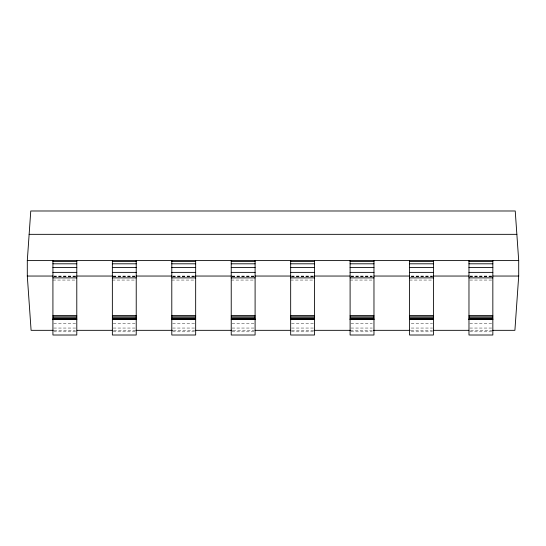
<?xml version="1.0" encoding="UTF-8"?>
<svg xmlns="http://www.w3.org/2000/svg" width="546" height="546" viewBox="0 0 546 546"><rect width="100%" height="100%" fill="white"/><g stroke="black" fill="none" stroke-linecap="round" stroke-linejoin="round"><path stroke-width="0.41" stroke-dasharray="2.73 2.05" d="M53.774 276.044L75.942 276.044M113.213 276.044L135.374 276.044M172.645 276.044L194.813 276.044M232.084 276.044L254.245 276.044M291.516 276.044L313.684 276.044M350.955 276.044L372.263 276.044M411.247 276.044L432.555 276.044M469.826 276.044L492.84 276.044M53.774 276.235L75.942 276.235M113.213 276.235L135.374 276.235M172.645 276.235L194.813 276.235M232.084 276.235L254.245 276.235M291.516 276.235L313.684 276.235M350.955 276.235L372.263 276.235M411.247 276.235L432.555 276.235M469.826 276.235L491.994 276.235M53.774 276.788L75.942 276.788M113.213 276.788L135.374 276.788M172.645 276.788L194.813 276.788M232.084 276.788L254.245 276.788M291.516 276.788L313.684 276.788M350.955 276.788L372.263 276.788M411.247 276.788L432.555 276.788M469.826 276.788L491.994 276.788M52.921 280.064L75.942 280.064M112.36 280.064L135.374 280.064M171.792 280.064L194.813 280.064M231.231 280.064L254.245 280.064M290.67 280.064L313.684 280.064M350.102 280.064L372.263 280.064M409.541 280.064L432.555 280.064M469.826 280.064L491.994 280.064M53.774 323.225L75.942 323.225M113.213 323.225L135.374 323.225M172.645 323.225L194.813 323.225M232.084 323.225L254.245 323.225M291.516 323.225L313.684 323.225M350.955 323.225L372.263 323.225M411.247 323.225L432.555 323.225M469.826 323.225L491.994 323.225M53.774 328.05L75.942 328.05M113.213 328.05L135.374 328.05M172.645 328.05L194.813 328.05M232.084 328.05L254.245 328.05M291.516 328.05L313.684 328.05M350.955 328.05L372.263 328.05M411.247 328.05L432.555 328.05M469.826 328.05L491.994 328.05M54.095 330.33L75.389 330.33M113.718 330.33L135.012 330.33M173.341 330.33L194.635 330.33M232.965 330.33L254.259 330.33M291.741 330.33L313.035 330.33M350.512 330.33L372.659 330.33M410.988 330.33L432.282 330.33M470.611 330.33L491.905 330.33M53.774 331.811L75.942 331.811M113.213 331.811L135.374 331.811M172.645 331.811L194.813 331.811M232.084 331.811L254.245 331.811M291.516 331.811L313.684 331.811M350.955 331.811L372.263 331.811M411.247 331.811L432.555 331.811M469.826 331.811L491.994 331.811"/><path stroke-width="0.82" d="M53.242 330.33L31.095 330.33L27.3 276.044L27.3 260.599L30.767 210.988L515.233 210.988L518.7 260.599L518.7 276.044L514.905 330.33L492.758 330.33M29.136 234.336L516.864 234.336M27.3 260.599L518.7 260.599M52.921 261.418L76.788 261.418M112.36 261.418L136.227 261.418M171.792 261.418L195.666 261.418M231.231 261.418L255.098 261.418M290.67 261.418L314.537 261.418M350.102 261.418L373.969 261.418M409.541 261.418L433.408 261.418M468.973 261.418L492.84 261.418M52.921 263.8L76.788 263.8M112.36 263.8L136.227 263.8M171.792 263.8L195.666 263.8M231.231 263.8L255.098 263.8M290.67 263.8L314.537 263.8M350.102 263.8L373.969 263.8M409.541 263.8L433.408 263.8M468.973 263.8L492.84 263.8M52.921 267.554L76.788 267.554M112.36 267.554L136.227 267.554M171.792 267.554L195.666 267.554M231.231 267.554L255.098 267.554M290.67 267.554L314.537 267.554M350.102 267.554L373.969 267.554M409.541 267.554L433.408 267.554M468.973 267.554L492.84 267.554M52.921 272.379L76.788 272.379M112.36 272.379L136.227 272.379M171.792 272.379L195.666 272.379M231.231 272.379L255.098 272.379M290.67 272.379L314.537 272.379M350.102 272.379L373.969 272.379M409.541 272.379L433.408 272.379M468.973 272.379L492.84 272.379M27.3 276.044L52.921 276.044M76.788 276.044L112.36 276.044M136.227 276.044L171.792 276.044M195.666 276.044L231.231 276.044M255.098 276.044L290.67 276.044M314.537 276.044L350.102 276.044M373.969 276.044L409.541 276.044M433.408 276.044L468.973 276.044M492.84 276.044L518.7 276.044M52.921 277.88L76.788 277.88M112.36 277.88L136.227 277.88M171.792 277.88L195.666 277.88M231.231 277.88L255.098 277.88M290.67 277.88L314.537 277.88M350.102 277.88L373.969 277.88M409.541 277.88L433.408 277.88M468.973 277.88L492.84 277.88M52.921 315.547L76.788 315.547M112.36 315.547L136.227 315.547M171.792 315.547L195.666 315.547M231.231 315.547L255.098 315.547M290.67 315.547L314.537 315.547M350.102 315.547L373.969 315.547M409.541 315.547L433.408 315.547M468.973 315.547L492.84 315.547M52.921 316.823L76.788 316.823M112.36 316.823L136.227 316.823M171.792 316.823L195.666 316.823M231.231 316.823L255.098 316.823M290.67 316.823L314.537 316.823M350.102 316.823L373.969 316.823M409.541 316.823L433.408 316.823M468.973 316.823L492.84 316.823M52.921 317.949L76.788 317.949M112.36 317.949L136.227 317.949M171.792 317.949L195.666 317.949M231.231 317.949L255.098 317.949M290.67 317.949L314.537 317.949M350.102 317.949L373.969 317.949M409.541 317.949L433.408 317.949M468.973 317.949L492.84 317.949M52.921 318.823L76.788 318.823M112.36 318.823L136.227 318.823M171.792 318.823L195.666 318.823M231.231 318.823L255.098 318.823M290.67 318.823L314.537 318.823M350.102 318.823L373.969 318.823M409.541 318.823L433.408 318.823M468.973 318.823L492.84 318.823M52.921 319.376L76.788 319.376M112.36 319.376L136.227 319.376M171.792 319.376L195.666 319.376M231.231 319.376L255.098 319.376M290.67 319.376L314.537 319.376M350.102 319.376L373.969 319.376M409.541 319.376L433.408 319.376M468.973 319.376L492.84 319.376M52.921 319.567L76.788 319.567M112.36 319.567L136.227 319.567M171.792 319.567L195.666 319.567M231.231 319.567L255.098 319.567M290.67 319.567L314.537 319.567M350.102 319.567L373.969 319.567M409.541 319.567L433.408 319.567M468.973 319.567L492.84 319.567M77.095 330.33L112.865 330.33M135.865 330.33L172.488 330.33M195.488 330.33L232.118 330.33M255.112 330.33L290.888 330.33M313.882 330.33L350.512 330.33M373.512 330.33L410.135 330.33M433.135 330.33L468.905 330.33M492.84 260.599L492.84 335.012L468.973 335.012L468.973 260.599M433.408 260.599L433.408 335.012L409.541 335.012L409.541 260.599M373.969 260.599L373.969 335.012L350.102 335.012L350.102 260.599M314.537 260.599L314.537 335.012L290.67 335.012L290.67 260.599M255.098 260.599L255.098 335.012L231.231 335.012L231.231 260.599M195.666 260.599L195.666 335.012L171.792 335.012L171.792 260.599M136.227 260.599L136.227 335.012L112.36 335.012L112.36 260.599M76.788 260.599L76.788 335.012L52.921 335.012L52.921 260.599"/></g></svg>
